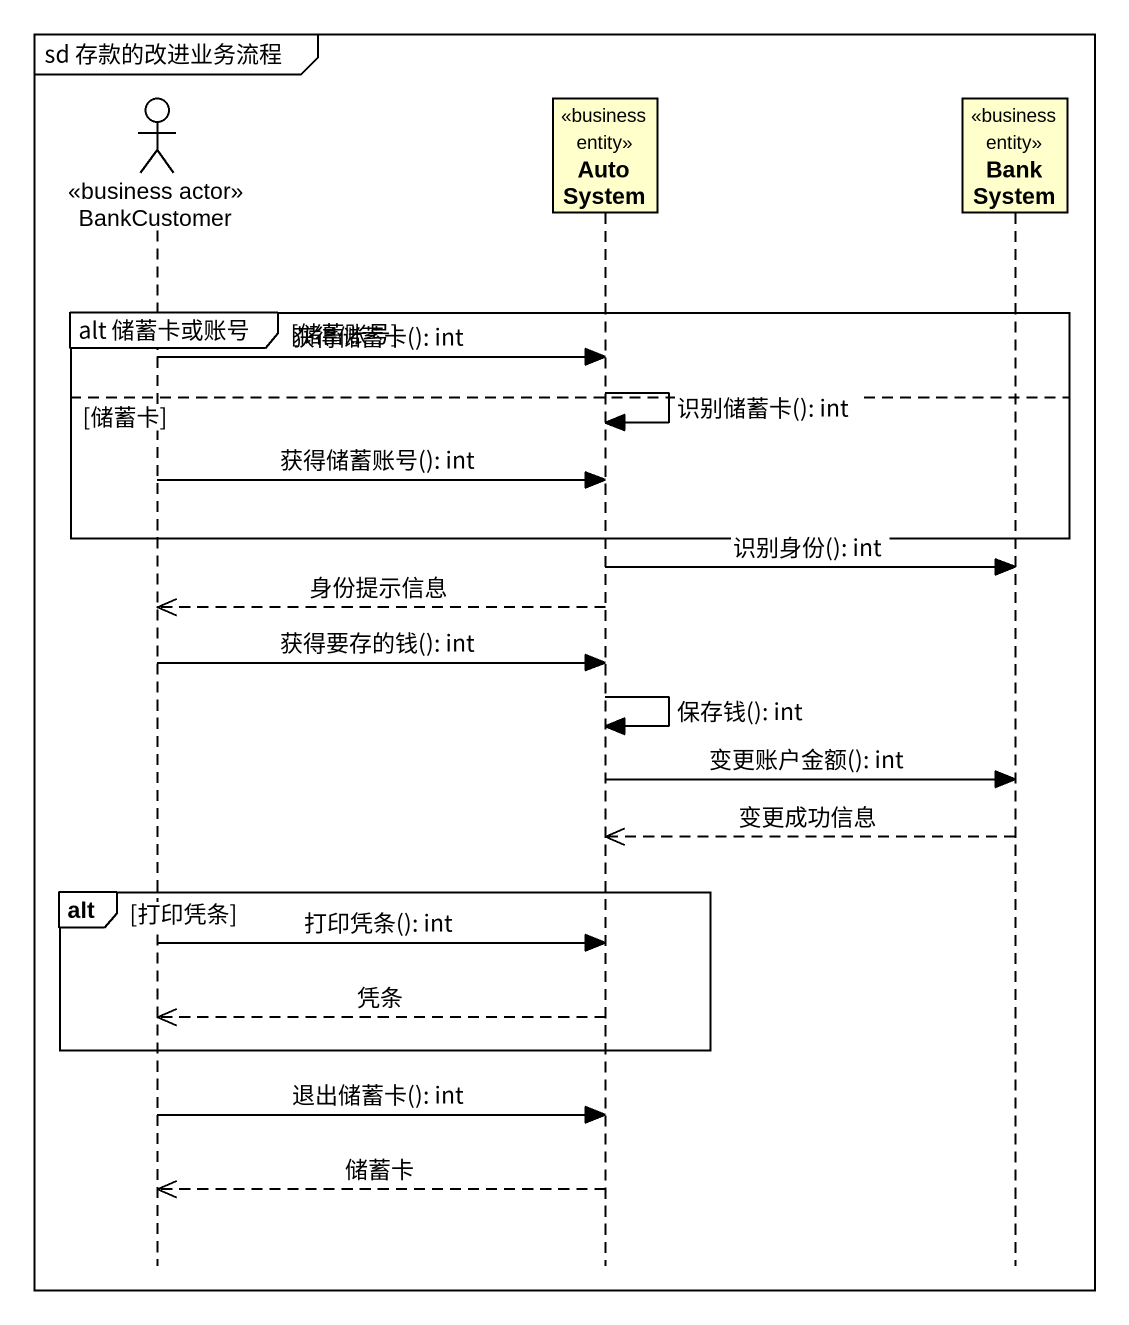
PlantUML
@startuml
mainframe sd 存款的改进业务流程
hide footbox
actor BankCustomer <<business actor>>
participant AutoSystem <<business entity>>
participant BankSystem <<business entity>>

group alt 储蓄卡或账号 [储蓄账号]
  BankCustomer -> AutoSystem : 获得储蓄卡(): int
  AutoSystem -> AutoSystem : 识别储蓄卡(): int
else 储蓄卡
  BankCustomer -> AutoSystem : 获得储蓄账号(): int
end
AutoSystem -> BankSystem : 识别身份(): int
AutoSystem -->> BankCustomer : 身份提示信息
BankCustomer -> AutoSystem : 获得要存的钱(): int
AutoSystem -> AutoSystem : 保存钱(): int
AutoSystem -> BankSystem : 变更账户金额(): int
BankSystem -->> AutoSystem : 变更成功信息
alt 打印凭条
  BankCustomer -> AutoSystem : 打印凭条(): int
  AutoSystem -->> BankCustomer : 凭条
end
BankCustomer -> AutoSystem : 退出储蓄卡(): int
AutoSystem -->> BankCustomer : 储蓄卡
@enduml
